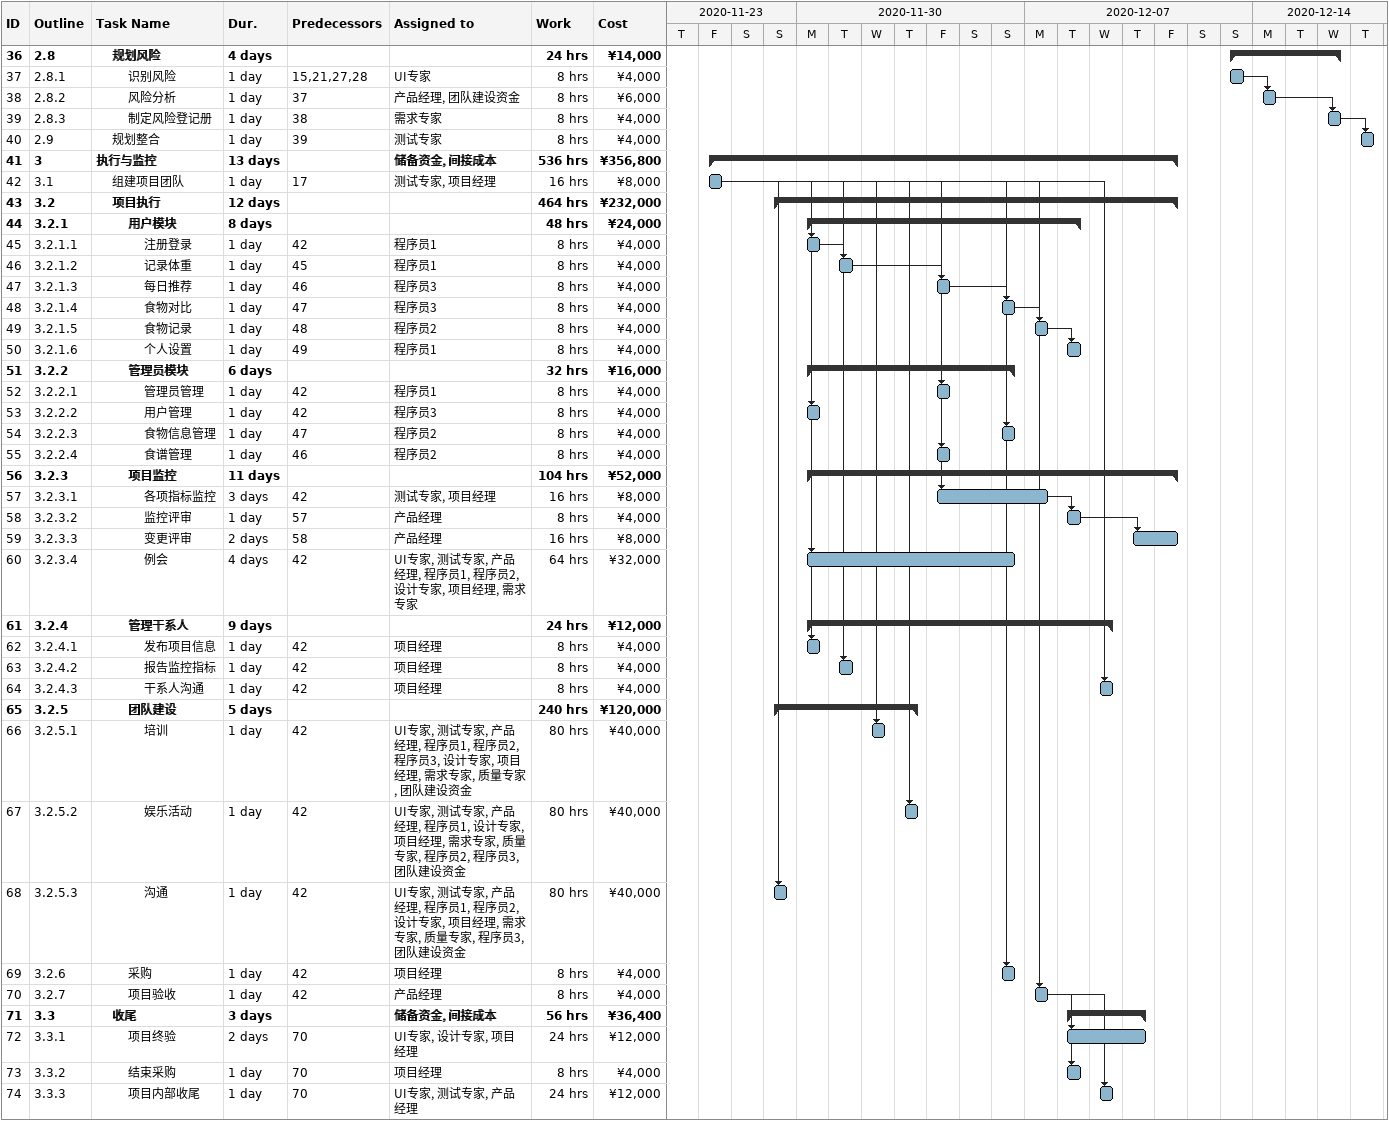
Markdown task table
| ID | WBS | Task | Duration | Start | Finish | Predecessors | Resources | Work (h) | Cost (¥) |
|---|---|---|---|---|---|---|---|---|---|
| 36 | 2.8 | **规划风险** | 4d | 2020-12-13 | 2020-12-16 |  |  | 24 | 14000 |
| 37 | 2.8.1 | 识别风险 | 1d | 2020-12-13 | 2020-12-13 | 15, 21, 27, 28 | UI专家 | 8 | 4000 |
| 38 | 2.8.2 | 风险分析 | 1d | 2020-12-14 | 2020-12-14 | 37 | 产品经理, 团队建设资金 | 8 | 6000 |
| 39 | 2.8.3 | 制定风险登记册 | 1d | 2020-12-16 | 2020-12-16 | 38 | 需求专家 | 8 | 4000 |
| 40 | 2.9 | 规划整合 | 1d | 2020-12-17 | 2020-12-17 | 39 | 测试专家 | 8 | 4000 |
| 41 | 3 | **执行与监控** | 13d | 2020-11-27 | 2020-12-11 |  | 储备资金, 间接成本 | 536 | 356800 |
| 42 | 3.1 | 组建项目团队 | 1d | 2020-11-27 | 2020-11-27 | 17 | 测试专家, 项目经理 | 16 | 8000 |
| 43 | 3.2 | **项目执行** | 12d | 2020-11-29 | 2020-12-11 |  |  | 464 | 232000 |
| 44 | 3.2.1 | **用户模块** | 8d | 2020-11-30 | 2020-12-08 |  |  | 48 | 24000 |
| 45 | 3.2.1.1 | 注册登录 | 1d | 2020-11-30 | 2020-11-30 | 42 | 程序员1 | 8 | 4000 |
| 46 | 3.2.1.2 | 记录体重 | 1d | 2020-12-01 | 2020-12-01 | 45 | 程序员1 | 8 | 4000 |
| 47 | 3.2.1.3 | 每日推荐 | 1d | 2020-12-04 | 2020-12-04 | 46 | 程序员3 | 8 | 4000 |
| 48 | 3.2.1.4 | 食物对比 | 1d | 2020-12-06 | 2020-12-06 | 47 | 程序员3 | 8 | 4000 |
| 49 | 3.2.1.5 | 食物记录 | 1d | 2020-12-07 | 2020-12-07 | 48 | 程序员2 | 8 | 4000 |
| 50 | 3.2.1.6 | 个人设置 | 1d | 2020-12-08 | 2020-12-08 | 49 | 程序员1 | 8 | 4000 |
| 51 | 3.2.2 | **管理员模块** | 6d | 2020-11-30 | 2020-12-06 |  |  | 32 | 16000 |
| 52 | 3.2.2.1 | 管理员管理 | 1d | 2020-12-04 | 2020-12-04 | 42 | 程序员1 | 8 | 4000 |
| 53 | 3.2.2.2 | 用户管理 | 1d | 2020-11-30 | 2020-11-30 | 42 | 程序员3 | 8 | 4000 |
| 54 | 3.2.2.3 | 食物信息管理 | 1d | 2020-12-06 | 2020-12-06 | 47 | 程序员2 | 8 | 4000 |
| 55 | 3.2.2.4 | 食谱管理 | 1d | 2020-12-04 | 2020-12-04 | 46 | 程序员2 | 8 | 4000 |
| 56 | 3.2.3 | **项目监控** | 11d | 2020-11-30 | 2020-12-11 |  |  | 104 | 52000 |
| 57 | 3.2.3.1 | 各项指标监控 | 3d | 2020-12-04 | 2020-12-07 | 42 | 测试专家, 项目经理 | 16 | 8000 |
| 58 | 3.2.3.2 | 监控评审 | 1d | 2020-12-08 | 2020-12-08 | 57 | 产品经理 | 8 | 4000 |
| 59 | 3.2.3.3 | 变更评审 | 2d | 2020-12-10 | 2020-12-11 | 58 | 产品经理 | 16 | 8000 |
| 60 | 3.2.3.4 | 例会 | 4d | 2020-11-30 | 2020-12-06 | 42 | UI专家, 测试专家, 产品经理, 程序员1, 程序员2, 设计专家, 项目经理, 需求专家 | 64 | 32000 |
| 61 | 3.2.4 | **管理干系人** | 9d | 2020-11-30 | 2020-12-09 |  |  | 24 | 12000 |
| 62 | 3.2.4.1 | 发布项目信息 | 1d | 2020-11-30 | 2020-11-30 | 42 | 项目经理 | 8 | 4000 |
| 63 | 3.2.4.2 | 报告监控指标 | 1d | 2020-12-01 | 2020-12-01 | 42 | 项目经理 | 8 | 4000 |
| 64 | 3.2.4.3 | 干系人沟通 | 1d | 2020-12-09 | 2020-12-09 | 42 | 项目经理 | 8 | 4000 |
| 65 | 3.2.5 | **团队建设** | 5d | 2020-11-29 | 2020-12-03 |  |  | 240 | 120000 |
| 66 | 3.2.5.1 | 培训 | 1d | 2020-12-02 | 2020-12-02 | 42 | UI专家, 测试专家, 产品经理, 程序员1, 程序员2, 程序员3, 设计专家, 项目经理, 需求专家, 质量专家, 团队建设资金 | 80 | 40000 |
| 67 | 3.2.5.2 | 娱乐活动 | 1d | 2020-12-03 | 2020-12-03 | 42 | UI专家, 测试专家, 产品经理, 程序员1, 设计专家, 项目经理, 需求专家, 质量专家, 程序员2, 程序员3, 团队建设资金 | 80 | 40000 |
| 68 | 3.2.5.3 | 沟通 | 1d | 2020-11-29 | 2020-11-29 | 42 | UI专家, 测试专家, 产品经理, 程序员1, 程序员2, 设计专家, 项目经理, 需求专家, 质量专家, 程序员3, 团队建设资金 | 80 | 40000 |
| 69 | 3.2.6 | 采购 | 1d | 2020-12-06 | 2020-12-06 | 42 | 项目经理 | 8 | 4000 |
| 70 | 3.2.7 | 项目验收 | 1d | 2020-12-07 | 2020-12-07 | 42 | 产品经理 | 8 | 4000 |
| 71 | 3.3 | **收尾** | 3d | 2020-12-08 | 2020-12-10 |  | 储备资金, 间接成本 | 56 | 36400 |
| 72 | 3.3.1 | 项目终验 | 2d | 2020-12-08 | 2020-12-10 | 70 | UI专家, 设计专家, 项目经理 | 24 | 12000 |
| 73 | 3.3.2 | 结束采购 | 1d | 2020-12-08 | 2020-12-08 | 70 | 项目经理 | 8 | 4000 |
| 74 | 3.3.3 | 项目内部收尾 | 1d | 2020-12-09 | 2020-12-09 | 70 | UI专家, 测试专家, 产品经理 | 24 | 12000 |
